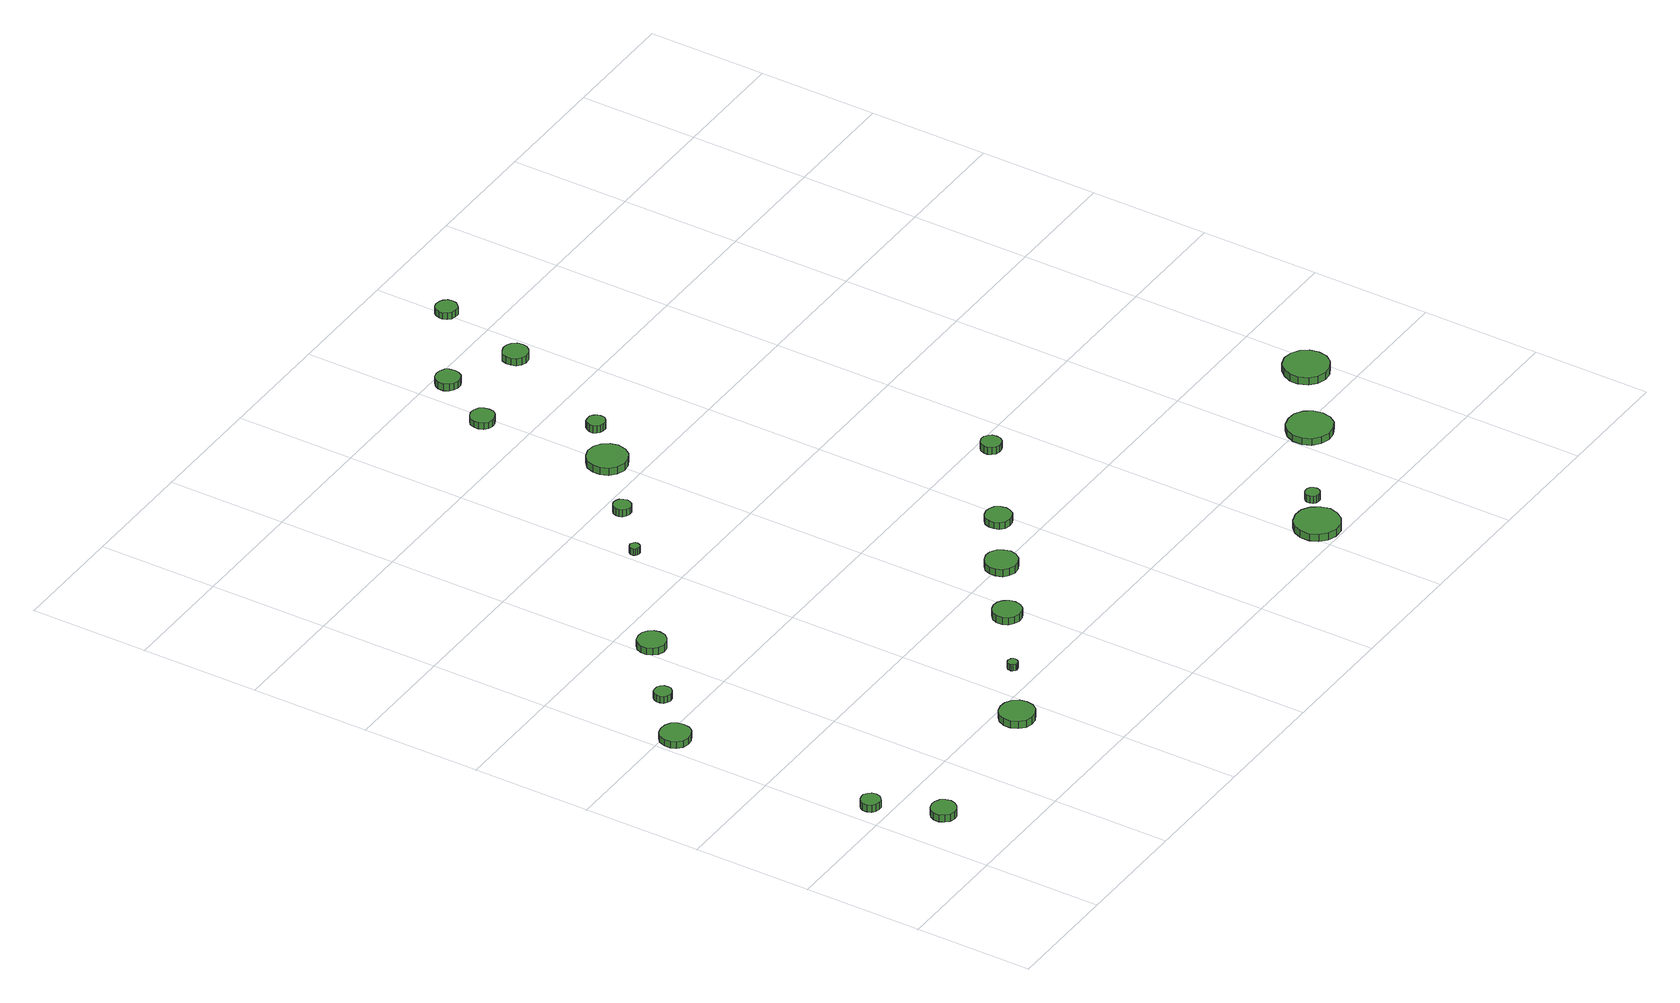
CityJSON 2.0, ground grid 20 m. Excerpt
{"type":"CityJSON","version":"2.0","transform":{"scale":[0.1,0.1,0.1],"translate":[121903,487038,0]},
"CityObjects":{
"tree1":{"type":"SolitaryVegetationObject","attributes":{"function":"something"},"geometry":[{"type":"MultiSurface","lod":"1","boundaries":[[[0,1,2,3,4,5,6,7,8,9,10,11,12,13,14]],[[15,16,17,18,19,20,21,22,23,24,25,26,27,28,29]],[[0,29,28,1]],[[1,28,27,2]],[[2,27,26,3]],[[3,26,25,4]],[[4,25,24,5]],[[5,24,23,6]],[[6,23,22,7]],[[7,22,21,8]],[[8,21,20,9]],[[9,20,19,10]],[[10,19,18,11]],[[11,18,17,12]],[[12,17,16,13]],[[13,16,15,14]],[[14,15,29,0]]]}]},
"tree2":{"type":"SolitaryVegetationObject","attributes":{"function":"something"},"geometry":[{"type":"MultiSurface","lod":"1","boundaries":[[[30,31,32,33,34,35,36,37,38,39,40,41,42,43,44]],[[45,46,47,48,49,50,51,52,53,54,55,56,57,58,59]],[[30,59,58,31]],[[31,58,57,32]],[[32,57,56,33]],[[33,56,55,34]],[[34,55,54,35]],[[35,54,53,36]],[[36,53,52,37]],[[37,52,51,38]],[[38,51,50,39]],[[39,50,49,40]],[[40,49,48,41]],[[41,48,47,42]],[[42,47,46,43]],[[43,46,45,44]],[[44,45,59,30]]]}]},
"tree3":{"type":"SolitaryVegetationObject","attributes":{"function":"something"},"geometry":[{"type":"MultiSurface","lod":"1","boundaries":[[[60,61,62,63,64,65,66,67,68,69,70,71,72,73,74]],[[75,76,77,78,79,80,81,82,83,84,85,86,87,88,89]],[[60,89,88,61]],[[61,88,87,62]],[[62,87,86,63]],[[63,86,85,64]],[[64,85,84,65]],[[65,84,83,66]],[[66,83,82,67]],[[67,82,81,68]],[[68,81,80,69]],[[69,80,79,70]],[[70,79,78,71]],[[71,78,77,72]],[[72,77,76,73]],[[73,76,75,74]],[[74,75,89,60]]]}]},
"tree4":{"type":"SolitaryVegetationObject","attributes":{"function":"something"},"geometry":[{"type":"MultiSurface","lod":"1","boundaries":[[[90,91,92,93,94,95,96,97,98,99,100,101,102,103,104]],[[105,106,107,108,109,110,111,112,113,114,115,116,117,118,119]],[[90,119,118,91]],[[91,118,117,92]],[[92,117,116,93]],[[93,116,115,94]],[[94,115,114,95]],[[95,114,113,96]],[[96,113,112,97]],[[97,112,111,98]],[[98,111,110,99]],[[99,110,109,100]],[[100,109,108,101]],[[101,108,107,102]],[[102,107,106,103]],[[103,106,105,104]],[[104,105,119,90]]]}]},
"tree5":{"type":"SolitaryVegetationObject","attributes":{"function":"something"},"geometry":[{"type":"MultiSurface","lod":"1","boundaries":[[[120,121,122,123,124,125,126,127,128,129,130,131,132,133,134]],[[135,136,137,138,139,140,141,142,143,144,145,146,147,148,149]],[[120,149,148,121]],[[121,148,147,122]],[[122,147,146,123]],[[123,146,145,124]],[[124,145,144,125]],[[125,144,143,126]],[[126,143,142,127]],[[127,142,141,128]],[[128,141,140,129]],[[129,140,139,130]],[[130,139,138,131]],[[131,138,137,132]],[[132,137,136,133]],[[133,136,135,134]],[[134,135,149,120]]]}]},
"tree6":{"type":"SolitaryVegetationObject","attributes":{"function":"something"},"geometry":[{"type":"MultiSurface","lod":"1","boundaries":[[[150,151,152,153,154,155,156,157,158,159,160,161,162,163,164]],[[165,166,167,168,169,170,171,172,173,174,175,176,177,178,179]],[[150,179,178,151]],[[151,178,177,152]],[[152,177,176,153]],[[153,176,175,154]],[[154,175,174,155]],[[155,174,173,156]],[[156,173,172,157]],[[157,172,171,158]],[[158,171,170,159]],[[159,170,169,160]],[[160,169,168,161]],[[161,168,167,162]],[[162,167,166,163]],[[163,166,165,164]],[[164,165,179,150]]]}]},
"tree7":{"type":"SolitaryVegetationObject","attributes":{"function":"something"},"geometry":[{"type":"MultiSurface","lod":"1","boundaries":[[[180,181,182,183,184,185,186,187,188,189,190,191,192,193,194]],[[195,196,197,198,199,200,201,202,203,204,205,206,207,208,209]],[[180,209,208,181]],[[181,208,207,182]],[[182,207,206,183]],[[183,206,205,184]],[[184,205,204,185]],[[185,204,203,186]],[[186,203,202,187]],[[187,202,201,188]],[[188,201,200,189]],[[189,200,199,190]],[[190,199,198,191]],[[191,198,197,192]],[[192,197,196,193]],[[193,196,195,194]],[[194,195,209,180]]]}]},
"tree8":{"type":"SolitaryVegetationObject","attributes":{"function":"something"},"geometry":[{"type":"MultiSurface","lod":"1","boundaries":[[[210,211,212,213,214,215,216,217,218,219,220,221,222,223,224]],[[225,226,227,228,229,230,231,232,233,234,235,236,237,238,239]],[[210,239,238,211]],[[211,238,237,212]],[[212,237,236,213]],[[213,236,235,214]],[[214,235,234,215]],[[215,234,233,216]],[[216,233,232,217]],[[217,232,231,218]],[[218,231,230,219]],[[219,230,229,220]],[[220,229,228,221]],[[221,228,227,222]],[[222,227,226,223]],[[223,226,225,224]],[[224,225,239,210]]]}]},
"tree9":{"type":"SolitaryVegetationObject","attributes":{"function":"something"},"geometry":[{"type":"MultiSurface","lod":"1","boundaries":[[[240,241,242,243,244,245,246,247,248,249,250,251,252,253,254]],[[255,256,257,258,259,260,261,262,263,264,265,266,267,268,269]],[[240,269,268,241]],[[241,268,267,242]],[[242,267,266,243]],[[243,266,265,244]],[[244,265,264,245]],[[245,264,263,246]],[[246,263,262,247]],[[247,262,261,248]],[[248,261,260,249]],[[249,260,259,250]],[[250,259,258,251]],[[251,258,257,252]],[[252,257,256,253]],[[253,256,255,254]],[[254,255,269,240]]]}]},
"tree10":{"type":"SolitaryVegetationObject","attributes":{"function":"something"},"geometry":[{"type":"MultiSurface","lod":"1","boundaries":[[[270,271,272,273,274,275,276,277,278,279,280,281,282,283,284]],[[285,286,287,288,289,290,291,292,293,294,295,296,297,298,299]],[[270,299,298,271]],[[271,298,297,272]],[[272,297,296,273]],[[273,296,295,274]],[[274,295,294,275]],[[275,294,293,276]],[[276,293,292,277]],[[277,292,291,278]],[[278,291,290,279]],[[279,290,289,280]],[[280,289,288,281]],[[281,288,287,282]],[[282,287,286,283]],[[283,286,285,284]],[[284,285,299,270]]]}]},
"tree11":{"type":"SolitaryVegetationObject","attributes":{"function":"something"},"geometry":[{"type":"MultiSurface","lod":"1","boundaries":[[[300,301,302,303,304,305,306,307,308,309,310,311,312,313,314]],[[315,316,317,318,319,320,321,322,323,324,325,326,327,328,329]],[[300,329,328,301]],[[301,328,327,302]],[[302,327,326,303]],[[303,326,325,304]],[[304,325,324,305]],[[305,324,323,306]],[[306,323,322,307]],[[307,322,321,308]],[[308,321,320,309]],[[309,320,319,310]],[[310,319,318,311]],[[311,318,317,312]],[[312,317,316,313]],[[313,316,315,314]],[[314,315,329,300]]]}]},
"tree12":{"type":"SolitaryVegetationObject","attributes":{"function":"something"},"geometry":[{"type":"MultiSurface","lod":"1","boundaries":[[[330,331,332,333,334,335,336,337,338,339,340,341,342,343,344]],[[345,346,347,348,349,350,351,352,353,354,355,356,357,358,359]],[[330,359,358,331]],[[331,358,357,332]],[[332,357,356,333]],[[333,356,355,334]],[[334,355,354,335]],[[335,354,353,336]],[[336,353,352,337]],[[337,352,351,338]],[[338,351,350,339]],[[339,350,349,340]],[[340,349,348,341]],[[341,348,347,342]],[[342,347,346,343]],[[343,346,345,344]],[[344,345,359,330]]]}]},
"tree13":{"type":"SolitaryVegetationObject","attributes":{"function":"something"},"geometry":[{"type":"MultiSurface","lod":"1","boundaries":[[[360,361,362,363,364,365,366,367,368,369,370,371,372,373,374]],[[375,376,377,378,379,380,381,382,383,384,385,386,387,388,389]],[[360,389,388,361]],[[361,388,387,362]],[[362,387,386,363]],[[363,386,385,364]],[[364,385,384,365]],[[365,384,383,366]],[[366,383,382,367]],[[367,382,381,368]],[[368,381,380,369]],[[369,380,379,370]],[[370,379,378,371]],[[371,378,377,372]],[[372,377,376,373]],[[373,376,375,374]],[[374,375,389,360]]]}]},
"tree14":{"type":"SolitaryVegetationObject","attributes":{"function":"something"},"geometry":[{"type":"MultiSurface","lod":"1","boundaries":[[[390,391,392,393,394,395,396,397,398,399,400,401,402,403,404]],[[405,406,407,408,409,410,411,412,413,414,415,416,417,418,419]],[[390,419,418,391]],[[391,418,417,392]],[[392,417,416,393]],[[393,416,415,394]],[[394,415,414,395]],[[395,414,413,396]],[[396,413,412,397]],[[397,412,411,398]],[[398,411,410,399]],[[399,410,409,400]],[[400,409,408,401]],[[401,408,407,402]],[[402,407,406,403]],[[403,406,405,404]],[[404,405,419,390]]]}]},
"tree15":{"type":"SolitaryVegetationObject","attributes":{"function":"something"},"geometry":[{"type":"MultiSurface","lod":"1","boundaries":[[[420,421,422,423,424,425,426,427,428,429,430,431,432,433,434]],[[435,436,437,438,439,440,441,442,443,444,445,446,447,448,449]],[[420,449,448,421]],[[421,448,447,422]],[[422,447,446,423]],[[423,446,445,424]],[[424,445,444,425]],[[425,444,443,426]],[[426,443,442,427]],[[427,442,441,428]],[[428,441,440,429]],[[429,440,439,430]],[[430,439,438,431]],[[431,438,437,432]],[[432,437,436,433]],[[433,436,435,434]],[[434,435,449,420]]]}]},
"tree16":{"type":"SolitaryVegetationObject","attributes":{"function":"something"},"geometry":[{"type":"MultiSurface","lod":"1","boundaries":[[[450,451,452,453,454,455,456,457,458,459,460,461,462,463,464]],[[465,466,467,468,469,470,471,472,473,474,475,476,477,478,479]],[[450,479,478,451]],[[451,478,477,452]],[[452,477,476,453]],[[453,476,475,454]],[[454,475,474,455]],[[455,474,473,456]],[[456,473,472,457]],[[457,472,471,458]],[[458,471,470,459]],[[459,470,469,460]],[[460,469,468,461]],[[461,468,467,462]],[[462,467,466,463]],[[463,466,465,464]],[[464,465,479,450]]]}]},
"tree17":{"type":"SolitaryVegetationObject","attributes":{"function":"something"},"geometry":[{"type":"MultiSurface","lod":"1","boundaries":[[[480,481,482,483,484,485,486,487,488,489,490,491,492,493,494]],[[495,496,497,498,499,500,501,502,503,504,505,506,507,508,509]],[[480,509,508,481]],[[481,508,507,482]],[[482,507,506,483]],[[483,506,505,484]],[[484,505,504,485]],[[485,504,503,486]],[[486,503,502,487]],[[487,502,501,488]],[[488,501,500,489]],[[489,500,499,490]],[[490,499,498,491]],[[491,498,497,492]],[[492,497,496,493]],[[493,496,495,494]],[[494,495,509,480]]]}]},
"tree18":{"type":"SolitaryVegetationObject","attributes":{"function":"something"},"geometry":[{"type":"MultiSurface","lod":"1","boundaries":[[[510,511,512,513,514,515,516,517,518,519,520,521,522,523,524]],[[525,526,527,528,529,530,531,532,533,534,535,536,537,538,539]],[[510,539,538,511]],[[511,538,537,512]],[[512,537,536,513]],[[513,536,535,514]],[[514,535,534,515]],[[515,534,533,516]],[[516,533,532,517]],[[517,532,531,518]],[[518,531,530,519]],[[519,530,529,520]],[[520,529,528,521]],[[521,528,527,522]],[[522,527,526,523]],[[523,526,525,524]],[[524,525,539,510]]]}]},
"tree19":{"type":"SolitaryVegetationObject","attributes":{"function":"something"},"geometry":[{"type":"MultiSurface","lod":"1","boundaries":[[[540,541,542,543,544,545,546,547,548,549,550,551,552,553,554]],[[555,556,557,558,559,560,561,562,563,564,565,566,567,568,569]],[[540,569,568,541]],[[541,568,567,542]],[[542,567,566,543]],[[543,566,565,544]],[[544,565,564,545]],[[545,564,563,546]],[[546,563,562,547]],[[547,562,561,548]],[[548,561,560,549]],[[549,560,559,550]],[[550,559,558,551]],[[551,558,557,552]],[[552,557,556,553]],[[553,556,555,554]],[[554,555,569,540]]]}]},
"tree20":{"type":"SolitaryVegetationObject","attributes":{"function":"something"},"geometry":[{"type":"MultiSurface","lod":"1","boundaries":[[[570,571,572,573,574,575,576,577,578,579,580,581,582,583,584]],[[585,586,587,588,589,590,591,592,593,594,595,596,597,598,599]],[[570,599,598,571]],[[571,598,597,572]],[[572,597,596,573]],[[573,596,595,574]],[[574,595,594,575]],[[575,594,593,576]],[[576,593,592,577]],[[577,592,591,578]],[[578,591,590,579]],[[579,590,589,580]],[[580,589,588,581]],[[581,588,587,582]],[[582,587,586,583]],[[583,586,585,584]],[[584,585,599,570]]]}]},
"tree21":{"type":"SolitaryVegetationObject","attributes":{"function":"something"},"geometry":[{"type":"MultiSurface","lod":"1","boundaries":[[[600,601,602,603,604,605,606,607,608,609,610,611,612,613,614]],[[615,616,617,618,619,620,621,622,623,624,625,626,627,628,629]],[[600,629,628,601]],[[601,628,627,602]],[[602,627,626,603]],[[603,626,625,604]],[[604,625,624,605]],[[605,624,623,606]],[[606,623,622,607]],[[607,622,621,608]],[[608,621,620,609]],[[609,620,619,610]],[[610,619,618,611]],[[611,618,617,612]],[[612,617,616,613]],[[613,616,615,614]],[[614,615,629,600]]]}]},
"tree22":{"type":"SolitaryVegetationObject","attributes":{"function":"something"},"geometry":[{"type":"MultiSurface","lod":"1","boundaries":[[[630,631,632,633,634,635,636,637,638,639,640,641,642,643,644]],[[645,646,647,648,649,650,651,652,653,654,655,656,657,658,659]],[[630,659,658,631]],[[631,658,657,632]],[[632,657,656,633]],[[633,656,655,634]],[[634,655,654,635]],[[635,654,653,636]],[[636,653,652,637]],[[637,652,651,638]],[[638,651,650,639]],[[639,650,649,640]],[[640,649,648,641]],[[641,648,647,642]],[[642,647,646,643]],[[643,646,645,644]],[[644,645,659,630]]]}]},
"tree23":{"type":"SolitaryVegetationObject","attributes":{"function":"something"},"geometry":[{"type":"MultiSurface","lod":"1","boundaries":[[[660,661,662,663,664,665,666,667,668,669,670,671,672,673,674]],[[675,676,677,678,679,680,681,682,683,684,685,686,687,688,689]],[[660,689,688,661]],[[661,688,687,662]],[[662,687,686,663]],[[663,686,685,664]],[[664,685,684,665]],[[665,684,683,666]],[[666,683,682,667]],[[667,682,681,668]],[[668,681,680,669]],[[669,680,679,670]],[[670,679,678,671]],[[671,678,677,672]],[[672,677,676,673]],[[673,676,675,674]],[[674,675,689,660]]]}]}
},
"vertices":[
[50,230,20],[48,237,20],[44,242,20],[38,246,20],[32,246,20],[25,244,20],[20,240,20],[17,234,20],[17,227,20],[20,220,20],[25,216,20],[32,214,20],[38,214,20],[44,218,20],[48,223,20],[48,223,7],[44,218,7],[38,214,7],[32,214,7],[25,216,7],[20,220,7],[17,227,7],[17,234,7],[20,240,7],[25,244,7],[32,246,7],[38,246,7],[44,242,7],[48,237,7],[50,230,7],
[100,126,16],[98,135,16],[93,142,16],[85,146,16],[77,147,16],[68,144,16],[62,139,16],[58,131,16],[58,122,16],[62,114,16],[68,108,16],[77,105,16],[85,106,16],[93,111,16],[98,118,16],[98,118,3],[93,111,3],[85,106,3],[77,105,3],[68,108,3],[62,114,3],[58,122,3],[58,131,3],[62,139,3],[68,144,3],[77,147,3],[85,146,3],[93,142,3],[98,135,3],[100,126,3],
[56,582,15],[54,592,15],[48,601,15],[39,606,15],[28,607,15],[18,604,15],[10,597,15],[6,587,15],[6,576,15],[10,567,15],[18,560,15],[28,557,15],[39,558,15],[48,563,15],[54,571,15],[54,571,3],[48,563,3],[39,558,3],[28,557,3],[18,560,3],[10,567,3],[6,576,3],[6,587,3],[10,597,3],[18,604,3],[28,607,3],[39,606,3],[48,601,3],[54,592,3],[56,582,3],
[128,656,15],[127,662,15],[123,667,15],[118,670,15],[112,670,15],[106,669,15],[101,664,15],[99,659,15],[99,653,15],[101,647,15],[106,643,15],[112,641,15],[118,642,15],[123,645,15],[127,650,15],[127,650,3],[123,645,3],[118,642,3],[112,641,3],[106,643,3],[101,647,3],[99,653,3],[99,659,3],[101,664,3],[106,669,3],[112,670,3],[118,670,3],[123,667,3],[127,662,3],[128,656,3],
[383,165,17],[381,176,17],[374,186,17],[363,192,17],[351,193,17],[340,190,17],[331,182,17],[326,171,17],[326,159,17],[331,148,17],[340,139,17],[351,136,17],[363,137,17],[374,143,17],[381,153,17],[381,153,4],[374,143,4],[363,137,4],[351,136,4],[340,139,4],[331,148,4],[326,159,4],[326,171,4],[331,182,4],[340,190,4],[351,193,4],[363,192,4],[374,186,4],[381,176,4],[383,165,4],
[241,741,18],[239,750,18],[233,758,18],[225,763,18],[215,764,18],[205,761,18],[198,755,18],[194,746,18],[194,736,18],[198,727,18],[205,720,18],[215,717,18],[225,718,18],[233,723,18],[239,731,18],[239,731,5],[233,723,5],[225,718,5],[215,717,5],[205,720,5],[198,727,5],[194,736,5],[194,746,5],[198,755,5],[205,761,5],[215,764,5],[225,763,5],[233,758,5],[239,750,5],[241,741,5],
[472,241,15],[471,244,15],[469,247,15],[466,248,15],[463,249,15],[460,248,15],[457,245,15],[456,242,15],[456,239,15],[457,236,15],[460,233,15],[463,232,15],[466,233,15],[469,234,15],[471,237,15],[471,237,3],[469,234,3],[466,233,3],[463,232,3],[460,233,3],[457,236,3],[456,239,3],[456,242,3],[457,245,3],[460,248,3],[463,249,3],[466,248,3],[469,247,3],[471,244,3],[472,241,3],
[601,321,15],[599,331,15],[593,339,15],[585,344,15],[575,345,15],[566,342,15],[558,335,15],[554,326,15],[554,316,15],[558,307,15],[566,301,15],[575,298,15],[585,299,15],[593,303,15],[599,311,15],[599,311,2],[593,303,2],[585,299,2],[575,298,2],[566,301,2],[558,307,2],[554,316,2],[554,326,2],[558,335,2],[566,342,2],[575,345,2],[585,344,2],[593,339,2],[599,331,2],[601,321,2],
[425,895,16],[424,899,16],[422,901,16],[419,903,16],[416,904,16],[412,902,16],[410,900,16],[408,897,16],[408,893,16],[410,890,16],[412,888,16],[416,887,16],[419,887,16],[422,889,16],[424,892,16],[424,892,4],[422,889,4],[419,887,4],[416,887,4],[412,888,4],[410,890,4],[408,893,4],[408,897,4],[410,900,4],[412,902,4],[416,904,4],[419,903,4],[422,901,4],[424,899,4],[425,895,4],
[515,970,15],[513,976,15],[510,981,15],[505,984,15],[499,985,15],[493,983,15],[488,979,15],[486,973,15],[486,967,15],[488,962,15],[493,958,15],[499,956,15],[505,956,15],[510,959,15],[513,964,15],[513,964,2],[510,959,2],[505,956,2],[499,956,2],[493,958,2],[488,962,2],[486,967,2],[486,973,2],[488,979,2],[493,983,2],[499,985,2],[505,984,2],[510,981,2],[513,976,2],[515,970,2],
[710,397,16],[707,408,16],[701,417,16],[691,423,16],[680,424,16],[669,420,16],[661,413,16],[657,403,16],[657,392,16],[661,381,16],[669,374,16],[680,370,16],[691,372,16],[701,377,16],[707,386,16],[707,386,3],[701,377,3],[691,372,3],[680,370,3],[669,374,3],[661,381,3],[657,392,3],[657,403,3],[661,413,3],[669,420,3],[680,424,3],[691,423,3],[701,417,3],[707,408,3],[710,397,3],
[631,1058,15],[628,1071,15],[620,1082,15],[608,1089,15],[594,1091,15],[581,1086,15],[570,1077,15],[565,1064,15],[565,1051,15],[570,1038,15],[581,1029,15],[594,1024,15],[608,1026,15],[620,1033,15],[628,1044,15],[628,1044,2],[620,1033,2],[608,1026,2],[594,1024,2],[581,1029,2],[570,1038,2],[565,1051,2],[565,1064,2],[570,1077,2],[581,1086,2],[594,1091,2],[608,1089,2],[620,1082,2],[628,1071,2],[631,1058,2],
[806,465,14],[804,474,14],[799,482,14],[791,486,14],[782,487,14],[773,484,14],[766,478,14],[763,470,14],[763,461,14],[766,453,14],[773,446,14],[782,444,14],[791,445,14],[799,449,14],[804,457,14],[804,457,2],[799,449,2],[791,445,2],[782,444,2],[773,446,2],[766,453,2],[763,461,2],[763,470,2],[766,478,2],[773,484,2],[782,487,2],[791,486,2],[799,482,2],[804,474,2],[806,465,2],
[607,1277,15],[606,1285,15],[601,1292,15],[593,1296,15],[585,1297,15],[577,1294,15],[571,1289,15],[568,1281,15],[568,1273,15],[571,1265,15],[577,1259,15],[585,1257,15],[593,1258,15],[601,1262,15],[606,1269,15],[606,1269,3],[601,1262,3],[593,1258,3],[585,1257,3],[577,1259,3],[571,1265,3],[568,1273,3],[568,1281,3],[571,1289,3],[577,1294,3],[585,1297,3],[593,1296,3],[601,1292,3],[606,1285,3],[607,1277,3],
[683,1122,15],[682,1128,15],[678,1133,15],[673,1136,15],[666,1136,15],[660,1135,15],[656,1130,15],[653,1125,15],[653,1118,15],[656,1113,15],[660,1109,15],[666,1107,15],[673,1107,15],[678,1110,15],[682,1115,15],[682,1115,2],[678,1110,2],[673,1107,2],[666,1107,2],[660,1109,2],[656,1113,2],[653,1118,2],[653,1125,2],[656,1130,2],[660,1135,2],[666,1136,2],[673,1136,2],[678,1133,2],[682,1128,2],[683,1122,2],
[1067,41,14],[1063,56,14],[1054,69,14],[1041,77,14],[1025,78,14],[1010,73,14],[999,63,14],[993,49,14],[993,33,14],[999,19,14],[1010,9,14],[1025,4,14],[1041,5,14],[1054,13,14],[1063,26,14],[1063,26,1],[1054,13,1],[1041,5,1],[1025,4,1],[1010,9,1],[999,19,1],[993,33,1],[993,49,1],[999,63,1],[1010,73,1],[1025,78,1],[1041,77,1],[1054,69,1],[1063,56,1],[1067,41,1],
[663,1374,18],[661,1383,18],[657,1389,18],[649,1393,18],[641,1394,18],[633,1392,18],[627,1386,18],[623,1379,18],[623,1370,18],[627,1362,18],[633,1357,18],[641,1354,18],[649,1355,18],[657,1359,18],[661,1366,18],[661,1366,5],[657,1359,5],[649,1355,5],[641,1354,5],[633,1357,5],[627,1362,5],[623,1370,5],[623,1379,5],[627,1386,5],[633,1392,5],[641,1394,5],[649,1393,5],[657,1389,5],[661,1383,5],[663,1374,5],
[958,577,15],[957,584,15],[953,589,15],[947,593,15],[940,594,15],[933,591,15],[928,587,15],[925,580,15],[925,573,15],[928,567,15],[933,562,15],[940,560,15],[947,561,15],[953,564,15],[957,570,15],[957,570,2],[953,564,2],[947,561,2],[940,560,2],[933,562,2],[928,567,2],[925,573,2],[925,580,2],[928,587,2],[933,591,2],[940,594,2],[947,593,2],[953,589,2],[957,584,2],[958,577,2],
[1102,87,14],[1101,92,14],[1098,96,14],[1094,99,14],[1089,99,14],[1084,98,14],[1080,94,14],[1078,90,14],[1078,85,14],[1080,80,14],[1084,77,14],[1089,75,14],[1094,76,14],[1098,78,14],[1101,82,14],[1101,82,1],[1098,78,1],[1094,76,1],[1089,75,1],[1084,77,1],[1080,80,1],[1078,85,1],[1078,90,1],[1080,94,1],[1084,98,1],[1089,99,1],[1094,99,1],[1098,96,1],[1101,92,1],[1102,87,1],
[775,1321,19],[774,1330,19],[768,1337,19],[761,1341,19],[752,1342,19],[744,1339,19],[737,1334,19],[734,1326,19],[734,1317,19],[737,1309,19],[744,1303,19],[752,1300,19],[761,1301,19],[768,1306,19],[774,1313,19],[774,1313,6],[768,1306,6],[761,1301,6],[752,1300,6],[744,1303,6],[737,1309,6],[734,1317,6],[734,1326,6],[737,1334,6],[744,1339,6],[752,1342,6],[761,1341,6],[768,1337,6],[774,1330,6],[775,1321,6],
[816,1473,19],[815,1481,19],[810,1487,19],[804,1490,19],[796,1491,19],[789,1489,19],[784,1484,19],[781,1477,19],[781,1470,19],[784,1463,19],[789,1458,19],[796,1456,19],[804,1456,19],[810,1460,19],[815,1466,19],[815,1466,7],[810,1460,7],[804,1456,7],[796,1456,7],[789,1458,7],[784,1463,7],[781,1470,7],[781,1477,7],[784,1484,7],[789,1489,7],[796,1491,7],[804,1490,7],[810,1487,7],[815,1481,7],[816,1473,7],
[1274,183,16],[1271,198,16],[1262,211,16],[1248,219,16],[1233,220,16],[1218,216,16],[1206,205,16],[1200,191,16],[1200,175,16],[1206,161,16],[1218,151,16],[1233,146,16],[1248,148,16],[1262,155,16],[1271,168,16],[1271,168,4],[1262,155,4],[1248,148,4],[1233,146,4],[1218,151,4],[1206,161,4],[1200,175,4],[1200,191,4],[1206,205,4],[1218,216,4],[1233,220,4],[1248,219,4],[1262,211,4],[1271,198,4],[1274,183,4],
[1409,273,15],[1406,289,15],[1397,301,15],[1383,309,15],[1368,311,15],[1353,306,15],[1342,295,15],[1335,281,15],[1335,266,15],[1342,251,15],[1353,241,15],[1368,236,15],[1383,238,15],[1397,246,15],[1406,258,15],[1406,258,2],[1397,246,2],[1383,238,2],[1368,236,2],[1353,241,2],[1342,251,2],[1335,266,2],[1335,281,2],[1342,295,2],[1353,306,2],[1368,311,2],[1383,309,2],[1397,301,2],[1406,289,2],[1409,273,2]
]}
